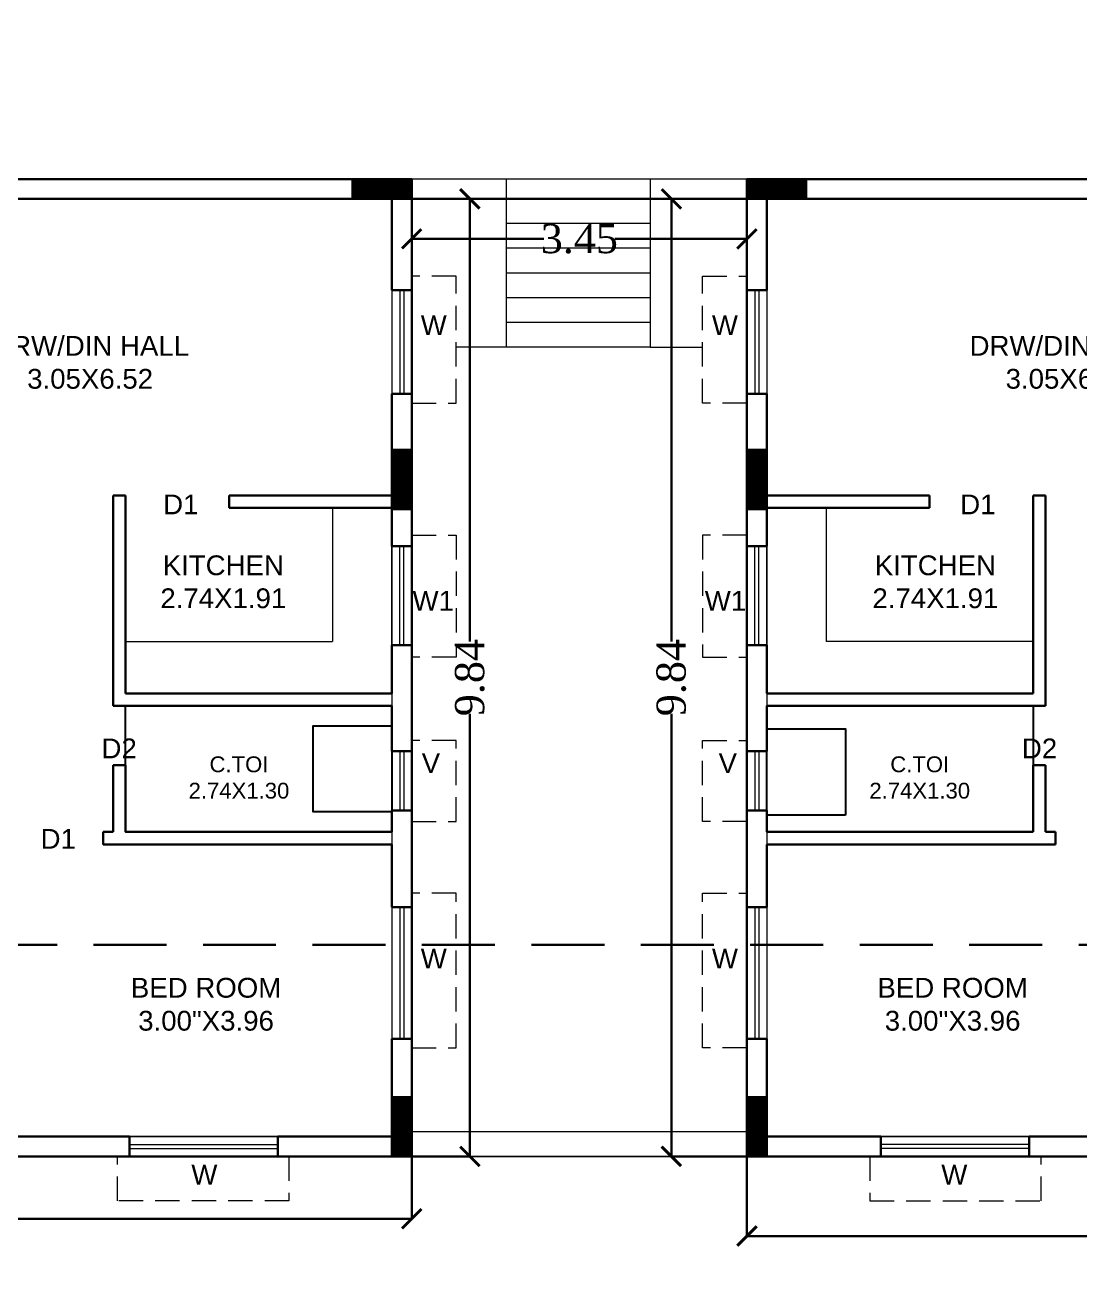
# Model space of a CAD drawing. Header units: metres. Extents: x 0 to 63445, y 32361 to 32804.
# Drawn here: x 63196.33 to 63207.17, y 32778.59 to 32791.53 of the extents above; entities that cross this region are included whole.
import ezdxf

# ---------------------------------------------------------------- set-up
doc = ezdxf.new("R2010")
doc.units = ezdxf.units.M
doc.header["$MEASUREMENT"] = 0
doc.header["$PDMODE"] = 34
doc.header["$PDSIZE"] = -10
for name, pattern in [('CONTINULUS', [0]), ('DASHED', [0.75, 0.5, -0.25]), ('DASHED2', [0.375, 0.25, -0.125])]:
    doc.linetypes.add(name, pattern=pattern)
doc.layers.get('0').update_dxf_attribs({"lineweight": 25})
doc.layers.add('BLK_1_FLR_0_BATH', color=3, linetype='Continuous', plot=False)
doc.layers.add('BLK_1_FLR_0_WATER_CLOSET', color=2, linetype='Continuous', plot=False)
for name, color, linetype, lineweight in [('BLK_1_FLR_0_BLT_UP_AREA', 14, 'DASHED', 9), ('BLK_1_FLR_0_BLT_UP_AREA_DEDUCT', 41, 'DASHED', 9), ('BLK_1_FLR_0_UNITFA', 7, 'Continuous', 0), ('colum', 1, 'Continuous', 30), ('COLUMN', 1, 'Continuous', 30), ('DIM', 56, 'Continuous', 20), ('elev', 252, 'Continuous', 20), ('STEPS', 114, 'Continuous', 20), ('TEXT-2', 65, 'Continuous', 18), ('wall', 7, 'Continuous', 30), ('window', 154, 'Continuous', 9)]:
    doc.layers.add(name, color=color, linetype=linetype, lineweight=lineweight)
doc.layers.add('text', color=65, linetype='Continuous')
doc.styles.add('AutoDCRFont', font='arial.ttf')
doc.styles.get("Standard").update_dxf_attribs({"font": 'arial.ttf', "height": 0.4})
doc.styles.add('TNR', font='times.ttf', dxfattribs={"height": 0.5})
doc.dimstyles.new('ARCHANA', dxfattribs={"dimscale": 0, "dimtxt": 0.5, "dimasz": 0.5, "dimexe": 0, "dimexo": 0, "dimgap": 0, "dimtad": 0, "dimzin": 0, "dimdsep": 46, "dimtxsty": 'TNR', "dimblk": 'ARCHTICK', "dimcen": 0.09, "dimclrd": 36, "dimclre": 36, "dimclrt": 7, "dimadec": 0, "dimazin": 0, "dimtfac": 1, "dimtofl": 0, "dimtmove": 0, "dimatfit": 3, "dimldrblk": 'ARCHTICK', "dimfxl": 1, "dimfrac": 2, "dimtolj": 1, "dimtzin": 0, "dimlwd": -1, "dimlwe": -1, "dimarcsym": 0})

# ---------------------------------------------------------------- blocks, each defined once
blk = doc.blocks.new('A$C7D115503')
at = {"layer": 'COLUMN', "ltscale": 3}
h = blk.add_hatch(dxfattribs=at)
h.set_pattern_fill('ANSI31', color=256, style=0)
h.paths.add_polyline_path([(-14.36, -11.59), (-6.36, -11.59), (-6.36, 12.41), (-14.36, 12.41)])
at = {"layer": 'COLUMN', "ltscale": 0.05}
for p, q in [((-14.36, 12.41), (-6.36, 12.41)), ((-14.36, 12.41), (-14.36, -11.59)), ((-6.36, 12.41), (-6.36, -11.59)), ((-6.36, -11.59), (-14.36, -11.59))]:
    blk.add_line(p, q, dxfattribs=at)
blk = doc.blocks.new('_ArchTick')
at = {"color": 0, "linetype": 'ByBlock', "const_width": 0.15}
blk.add_lwpolyline([(-0.5, -0.5), (0.5, 0.5)], dxfattribs=at)
blk = doc.blocks.new('*D183')
at = {"layer": 'Defpoints', "color": 0, "ltscale": 0.5, "transparency": 16777216}
for p in [(63184.36, 32779.911), (63200.304, 32779.911), (63200.304, 32779.271)]:
    blk.add_point(p, dxfattribs=at)
at = {"layer": 'wall', "color": 36, "ltscale": 0.5, "transparency": 16777216}
for p, q in [((63184.36, 32779.911), (63184.36, 32779.271)), ((63200.304, 32779.911), (63200.304, 32779.271)), ((63184.36, 32779.271), (63191.867, 32779.271)), ((63200.304, 32779.271), (63192.797, 32779.271))]:
    blk.add_line(p, q, dxfattribs=at)
at = {"layer": 'wall', "color": 36, "ltscale": 0.5, "transparency": 16777216, "xscale": 0.2, "yscale": 0.2, "zscale": 0.2, "rotation": 180}
blk.add_blockref('_ArchTick', (63184.36, 32779.271), dxfattribs=at)
at = {"layer": 'wall', "color": 36, "ltscale": 0.5, "transparency": 16777216, "xscale": 0.2, "yscale": 0.2, "zscale": 0.2}
blk.add_blockref('_ArchTick', (63200.304, 32779.271), dxfattribs=at)
at = {"layer": 'wall', "color": 7, "ltscale": 0.5, "transparency": 16777216, "insert": (63192.332, 32779.271), "char_height": 0.5, "attachment_point": 5, "style": 'TNR'}
blk.add_mtext('\\A1;{\\H0.6x;15.94}', dxfattribs=at)
blk = doc.blocks.new('*D184')
at = {"layer": 'Defpoints', "color": 0, "ltscale": 0.5, "transparency": 16777216}
for p in [(63200.304, 32789.75), (63200.902, 32789.75), (63200.304, 32779.912)]:
    blk.add_point(p, dxfattribs=at)
at = {"layer": 'wall', "color": 36, "ltscale": 0.5, "transparency": 16777216}
for p, q in [((63200.304, 32789.75), (63200.902, 32789.75)), ((63200.902, 32789.75), (63200.902, 32785.202)), ((63200.902, 32779.912), (63200.902, 32784.46)), ((63200.304, 32779.912), (63200.902, 32779.912))]:
    blk.add_line(p, q, dxfattribs=at)
at = {"layer": 'wall', "color": 36, "ltscale": 0.5, "transparency": 16777216, "xscale": 0.2, "yscale": 0.2, "zscale": 0.2}
for p, rotation in [((63200.902, 32789.75), 90), ((63200.902, 32779.912), 270)]:
    blk.add_blockref('_ArchTick', p, dxfattribs=dict(at, rotation=rotation))
at = {"layer": 'wall', "color": 7, "ltscale": 0.5, "transparency": 16777216, "insert": (63200.902, 32784.831), "char_height": 0.5, "attachment_point": 5, "rotation": 90, "style": 'TNR'}
blk.add_mtext('\\A1;{\\H0.6x;9.84}', dxfattribs=at)
blk = doc.blocks.new('*D185')
at = {"layer": 'Defpoints', "color": 0, "ltscale": 0.5, "transparency": 16777216}
for p in [(63200.304, 32789.75), (63203.75, 32789.75), (63200.304, 32789.339)]:
    blk.add_point(p, dxfattribs=at)
at = {"layer": 'wall', "color": 36, "ltscale": 0.5, "transparency": 16777216}
for p, q in [((63200.304, 32789.75), (63200.304, 32789.339)), ((63203.75, 32789.75), (63203.75, 32789.339)), ((63200.304, 32789.339), (63201.663, 32789.339)), ((63203.75, 32789.339), (63202.391, 32789.339))]:
    blk.add_line(p, q, dxfattribs=at)
at = {"layer": 'wall', "color": 36, "ltscale": 0.5, "transparency": 16777216, "xscale": 0.2, "yscale": 0.2, "zscale": 0.2, "rotation": 180}
blk.add_blockref('_ArchTick', (63200.304, 32789.339), dxfattribs=at)
at = {"layer": 'wall', "color": 36, "ltscale": 0.5, "transparency": 16777216, "xscale": 0.2, "yscale": 0.2, "zscale": 0.2}
blk.add_blockref('_ArchTick', (63203.75, 32789.339), dxfattribs=at)
at = {"layer": 'wall', "color": 7, "ltscale": 0.5, "transparency": 16777216, "insert": (63202.027, 32789.339), "char_height": 0.5, "attachment_point": 5, "style": 'TNR'}
blk.add_mtext('\\A1;{\\H0.6x;3.45}', dxfattribs=at)
blk = doc.blocks.new('*D186')
at = {"layer": 'Defpoints', "color": 0, "ltscale": 0.5, "transparency": 16777216}
for p in [(63203.75, 32789.75), (63202.973, 32779.912), (63203.75, 32779.912)]:
    blk.add_point(p, dxfattribs=at)
at = {"layer": 'wall', "color": 36, "ltscale": 0.5, "transparency": 16777216}
for p, q in [((63203.75, 32789.75), (63202.973, 32789.75)), ((63202.973, 32789.75), (63202.973, 32785.202)), ((63202.973, 32779.912), (63202.973, 32784.46)), ((63203.75, 32779.912), (63202.973, 32779.912))]:
    blk.add_line(p, q, dxfattribs=at)
at = {"layer": 'wall', "color": 36, "ltscale": 0.5, "transparency": 16777216, "xscale": 0.2, "yscale": 0.2, "zscale": 0.2}
for p, rotation in [((63202.973, 32789.75), 90), ((63202.973, 32779.912), 270)]:
    blk.add_blockref('_ArchTick', p, dxfattribs=dict(at, rotation=rotation))
at = {"layer": 'wall', "color": 7, "ltscale": 0.5, "transparency": 16777216, "insert": (63202.973, 32784.831), "char_height": 0.5, "attachment_point": 5, "rotation": 90, "style": 'TNR'}
blk.add_mtext('\\A1;{\\H0.6x;9.84}', dxfattribs=at)
blk = doc.blocks.new('*D187')
at = {"layer": 'Defpoints', "color": 0, "ltscale": 0.5, "transparency": 16777216}
for p in [(63203.75, 32779.912), (63219.694, 32779.912), (63219.694, 32779.094)]:
    blk.add_point(p, dxfattribs=at)
at = {"layer": 'wall', "color": 36, "ltscale": 0.5, "transparency": 16777216}
for p, q in [((63203.75, 32779.912), (63203.75, 32779.094)), ((63219.694, 32779.912), (63219.694, 32779.094)), ((63203.75, 32779.094), (63211.257, 32779.094)), ((63219.694, 32779.094), (63212.187, 32779.094))]:
    blk.add_line(p, q, dxfattribs=at)
at = {"layer": 'wall', "color": 36, "ltscale": 0.5, "transparency": 16777216, "xscale": 0.2, "yscale": 0.2, "zscale": 0.2, "rotation": 180}
blk.add_blockref('_ArchTick', (63203.75, 32779.094), dxfattribs=at)
at = {"layer": 'wall', "color": 36, "ltscale": 0.5, "transparency": 16777216, "xscale": 0.2, "yscale": 0.2, "zscale": 0.2}
blk.add_blockref('_ArchTick', (63219.694, 32779.094), dxfattribs=at)
at = {"layer": 'wall', "color": 7, "ltscale": 0.5, "transparency": 16777216, "insert": (63211.722, 32779.094), "char_height": 0.5, "attachment_point": 5, "style": 'TNR'}
blk.add_mtext('\\A1;{\\H0.6x;15.94}', dxfattribs=at)
blk = doc.blocks.new('*D900')
at = {"layer": 'Defpoints', "color": 0, "ltscale": 3, "transparency": 16777216}
for p in [(0.832, 32781.665), (63266.619, 32781.665), (0, 32768.914)]:
    blk.add_point(p, dxfattribs=at)
at = {"layer": 'DIM', "ltscale": 3, "transparency": 16777216}
for p, q in [((5.832, 32781.665), (0.832, 32781.665)), ((0.832, 32781.665), (0.832, 32775.684)), ((0.832, 32768.914), (0.832, 32774.895)), ((0, 32768.914), (0.832, 32768.914))]:
    blk.add_line(p, q, dxfattribs=at)
at = {"layer": 'DIM', "ltscale": 3, "transparency": 16777216, "xscale": 0.05, "yscale": 0.05, "zscale": 0.05}
for p, rotation in [((0.832, 32781.665), 90), ((0.832, 32768.914), 270)]:
    blk.add_blockref('_ArchTick', p, dxfattribs=dict(at, rotation=rotation))
at = {"layer": 'DIM', "color": 7, "ltscale": 3, "transparency": 16777216, "insert": (0.832, 32775.289), "char_height": 0.4, "attachment_point": 5, "rotation": 90}
blk.add_mtext('\\A1;{\\H0.6x;12.75}', dxfattribs=at)
blk = doc.blocks.new('*D905')
at = {"layer": 'Defpoints', "color": 0, "ltscale": 3, "transparency": 16777216}
for p in [(0.832, 32800.914), (63266.308, 32800.914), (0, 32788.163)]:
    blk.add_point(p, dxfattribs=at)
at = {"layer": 'DIM', "ltscale": 3, "transparency": 16777216}
for p, q in [((5.832, 32800.914), (0.832, 32800.914)), ((0.832, 32800.914), (0.832, 32794.933)), ((0.832, 32788.163), (0.832, 32794.144)), ((0, 32788.163), (0.832, 32788.163))]:
    blk.add_line(p, q, dxfattribs=at)
at = {"layer": 'DIM', "ltscale": 3, "transparency": 16777216, "xscale": 0.05, "yscale": 0.05, "zscale": 0.05}
for p, rotation in [((0.832, 32800.914), 90), ((0.832, 32788.163), 270)]:
    blk.add_blockref('_ArchTick', p, dxfattribs=dict(at, rotation=rotation))
at = {"layer": 'DIM', "color": 7, "ltscale": 3, "transparency": 16777216, "insert": (0.832, 32794.538), "char_height": 0.4, "attachment_point": 5, "rotation": 90}
blk.add_mtext('\\A1;{\\H0.6x;12.75}', dxfattribs=at)

msp = doc.modelspace()

# ---------------------------------------------------------------- linework, layer by layer
at = {"layer": 'BLK_1_FLR_0_BATH', "color": 3}
for points in [[(63200.101, 32783.2451), (63197.3615, 32783.2451), (63197.3615, 32784.5417), (63200.101, 32784.5417)], [(63206.6926, 32783.2451), (63203.9532, 32783.2451), (63203.9532, 32784.5417), (63206.6926, 32784.5417)]]:
    msp.add_lwpolyline(points, close=True, dxfattribs=at)
at = {"layer": 'BLK_1_FLR_0_BLT_UP_AREA', "color": 14, "linetype": 'CONTINULUS', "ltscale": 0.05}
msp.add_lwpolyline([(63233.1315, 32802.1289), (63170.8719, 32802.1289), (63170.8719, 32800.52), (63170.2622, 32800.52), (63170.2622, 32798.67), (63169.7526, 32798.67), (63169.7526, 32798.67), (63169.7526, 32792.2394), (63170.8719, 32792.2394), (63170.8719, 32789.8009), (63169.7526, 32789.8009), (63169.7526, 32786.5623), (63184.3347, 32786.5623), (63184.3347, 32781.5203), (63184.3347, 32781.5203), (63184.3347, 32779.9114), (63233.1315, 32779.9114)], dxfattribs=at)
at = {"layer": 'BLK_1_FLR_0_BLT_UP_AREA_DEDUCT', "color": 14, "linetype": 'Continuous'}
msp.add_lwpolyline([(63203.7499, 32779.9125), (63200.3042, 32779.9125), (63200.3042, 32789.7501), (63203.7499, 32789.7501)], close=True, dxfattribs=at)
at = {"layer": 'BLK_1_FLR_0_UNITFA', "color": 3, "ltscale": 0.5}
for points in [[(63192.4338, 32779.9887), (63192.4338, 32785.0764), (63193.5768, 32785.0764), (63193.5768, 32789.7501), (63200.101, 32789.7501), (63200.101, 32780.1157), (63196.0661, 32780.1157), (63196.0661, 32779.9887), (63192.4338, 32779.9887)], [(63211.6204, 32779.9887), (63211.6204, 32785.0764), (63210.4773, 32785.0764), (63210.4773, 32789.7501), (63203.9532, 32789.7501), (63203.9532, 32780.1157), (63207.9881, 32780.1157), (63207.9881, 32779.9887), (63211.6204, 32779.9887)]]:
    msp.add_lwpolyline(points, close=True, dxfattribs=at)
at = {"layer": 'BLK_1_FLR_0_WATER_CLOSET', "color": 3}
for points in [[(63200.101, 32783.4509), (63199.2923, 32783.4509), (63199.2923, 32784.3359), (63200.101, 32784.3359)], [(63204.7619, 32783.4194), (63203.9532, 32783.4194), (63203.9532, 32784.3043), (63204.7619, 32784.3043)]]:
    msp.add_lwpolyline(points, close=True, dxfattribs=at)
at = {"layer": 'colum', "linetype": 'DASHED2', "ltscale": 3}
msp.add_lwpolyline([(63167.7841, 32782.0871), (63236.3738, 32782.0871)], dxfattribs=at)
at = {"layer": 'elev', "ltscale": 0.05}
for p, q in [((63199.4914, 32786.575), (63199.4914, 32785.2034)), ((63204.5628, 32786.575), (63204.5628, 32785.2034)), ((63197.3615, 32785.2034), (63199.4914, 32785.2034)), ((63206.6926, 32785.2034), (63204.5628, 32785.2034))]:
    msp.add_line(p, q, dxfattribs=at)
at = {"layer": 'STEPS'}
for p, q in [((63203.7499, 32789.9533), (63200.3042, 32789.9533)), ((63201.2745, 32789.9533), (63201.2745, 32788.226)), ((63202.7542, 32789.9533), (63202.7542, 32788.226)), ((63203.7499, 32789.7501), (63200.3042, 32789.7501)), ((63202.7542, 32789.4961), (63201.2745, 32789.4961)), ((63202.7542, 32789.2421), (63201.2745, 32789.2421)), ((63202.7542, 32788.9881), (63201.2745, 32788.9881)), ((63202.7542, 32788.7341), (63201.2745, 32788.7341)), ((63202.7542, 32788.4801), (63201.2745, 32788.4801)), ((63201.2745, 32788.226), (63200.7614, 32788.226)), ((63202.7542, 32788.226), (63201.2745, 32788.226)), ((63202.7542, 32788.226), (63203.2927, 32788.226)), ((63200.3042, 32780.1665), (63203.7499, 32780.1665)), ((63200.3042, 32779.9125), (63203.7499, 32779.9125))]:
    msp.add_line(p, q, dxfattribs=at)
at = {"layer": 'wall', "ltscale": 0.5}
for p, q in [((63199.6946, 32789.9533), (63194.7922, 32789.9533)), ((63204.3596, 32789.9533), (63209.262, 32789.9533))]:
    msp.add_line(p, q, dxfattribs=at)
at = {"layer": 'wall', "ltscale": 0.05}
for p, q in [((63194.7922, 32789.7501), (63200.101, 32789.7501)), ((63200.101, 32789.7501), (63200.101, 32788.8121)), ((63200.3042, 32789.7501), (63200.3042, 32788.8121)), ((63203.7499, 32789.7501), (63203.7499, 32788.8121)), ((63203.9532, 32789.7501), (63203.9532, 32788.8121)), ((63209.262, 32789.7501), (63203.9532, 32789.7501)), ((63200.101, 32787.7452), (63200.101, 32786.702)), ((63200.3042, 32787.7452), (63200.3042, 32786.1815)), ((63203.7499, 32787.7452), (63203.7499, 32786.1815)), ((63203.9532, 32787.7452), (63203.9532, 32786.702)), ((63197.2345, 32786.702), (63197.2345, 32784.5417)), ((63197.2345, 32786.702), (63197.3615, 32786.702)), ((63197.3615, 32786.702), (63197.3615, 32784.6687)), ((63198.4283, 32786.702), (63198.4283, 32786.575)), ((63198.4283, 32786.702), (63200.101, 32786.702)), ((63205.6258, 32786.702), (63203.9532, 32786.702)), ((63205.6258, 32786.702), (63205.6258, 32786.575)), ((63206.6926, 32786.702), (63206.6926, 32784.6687)), ((63206.8196, 32786.702), (63206.6926, 32786.702)), ((63206.8196, 32786.702), (63206.8196, 32784.5417)), ((63198.4283, 32786.575), (63200.101, 32786.575)), ((63200.101, 32786.575), (63200.101, 32786.1815)), ((63203.9532, 32786.575), (63203.9532, 32786.1815)), ((63205.6258, 32786.575), (63203.9532, 32786.575)), ((63200.101, 32785.1655), (63200.101, 32784.6687)), ((63200.3042, 32785.1655), (63200.3042, 32784.0767)), ((63203.7499, 32785.1655), (63203.7499, 32784.0767)), ((63203.9532, 32785.1655), (63203.9532, 32784.6687)), ((63197.3615, 32784.6687), (63200.101, 32784.6687)), ((63206.6926, 32784.6687), (63203.9532, 32784.6687)), ((63197.2345, 32784.5417), (63200.101, 32784.5417)), ((63200.101, 32784.5417), (63200.101, 32784.0767)), ((63203.9532, 32784.5417), (63203.9532, 32784.0767)), ((63206.8196, 32784.5417), (63203.9532, 32784.5417)), ((63197.2345, 32783.9321), (63197.3615, 32783.9321)), ((63197.2345, 32783.9321), (63197.2345, 32783.2451)), ((63197.3615, 32783.9321), (63197.3615, 32783.2451)), ((63206.8196, 32783.9321), (63206.6926, 32783.9321)), ((63206.6926, 32783.9321), (63206.6926, 32783.2451)), ((63206.8196, 32783.9321), (63206.8196, 32783.2451)), ((63200.101, 32783.4671), (63200.101, 32783.2451)), ((63200.3042, 32783.4671), (63200.3042, 32782.4736)), ((63203.7499, 32783.4671), (63203.7499, 32782.4736)), ((63203.9532, 32783.4671), (63203.9532, 32783.2451)), ((63197.1329, 32783.2451), (63197.2345, 32783.2451)), ((63197.1329, 32783.2451), (63197.1329, 32783.1181)), ((63197.3615, 32783.2451), (63200.101, 32783.2451)), ((63197.3615, 32783.2451), (63200.101, 32783.2451)), ((63206.6926, 32783.2451), (63203.9532, 32783.2451)), ((63206.6926, 32783.2451), (63203.9532, 32783.2451)), ((63206.9212, 32783.2451), (63206.8196, 32783.2451)), ((63206.9212, 32783.2451), (63206.9212, 32783.1181)), ((63197.1329, 32783.1181), (63200.101, 32783.1181)), ((63197.2345, 32783.1181), (63200.101, 32783.1181)), ((63200.101, 32783.1181), (63200.101, 32782.4736)), ((63203.9532, 32783.1181), (63203.9532, 32782.4736)), ((63206.8196, 32783.1181), (63203.9532, 32783.1181)), ((63206.9212, 32783.1181), (63203.9532, 32783.1181)), ((63200.101, 32781.1199), (63200.101, 32780.1157)), ((63200.3042, 32781.1199), (63200.3042, 32779.9125)), ((63203.7499, 32781.1199), (63203.7499, 32779.9125)), ((63203.9532, 32781.1199), (63203.9532, 32780.1157)), ((63196.1423, 32780.1157), (63197.4045, 32780.1157)), ((63198.9285, 32780.1157), (63200.101, 32780.1157)), ((63198.9285, 32780.1157), (63198.9285, 32780.103)), ((63205.1256, 32780.1157), (63203.9532, 32780.1157)), ((63205.1256, 32780.1157), (63205.1256, 32780.103)), ((63207.9119, 32780.1157), (63206.6496, 32780.1157)), ((63196.1423, 32779.9125), (63197.4045, 32779.9125)), ((63198.9285, 32779.9125), (63200.3042, 32779.9125)), ((63205.1256, 32779.9125), (63203.7499, 32779.9125)), ((63207.9119, 32779.9125), (63206.6496, 32779.9125))]:
    msp.add_line(p, q, dxfattribs=at)
at = {"layer": 'wall', "ltscale": 3}
for p, q in [((63200.101, 32788.8121), (63200.3042, 32788.8121)), ((63203.9532, 32788.8121), (63203.7499, 32788.8121)), ((63200.101, 32787.7452), (63200.3042, 32787.7452)), ((63203.9532, 32787.7452), (63203.7499, 32787.7452)), ((63200.3042, 32786.1815), (63200.101, 32786.1815)), ((63203.7499, 32786.1815), (63203.9532, 32786.1815)), ((63200.3042, 32785.1655), (63200.101, 32785.1655)), ((63203.7499, 32785.1655), (63203.9532, 32785.1655)), ((63200.101, 32784.0767), (63200.3042, 32784.0767)), ((63203.9532, 32784.0767), (63203.7499, 32784.0767)), ((63200.101, 32783.4671), (63200.3042, 32783.4671)), ((63203.9532, 32783.4671), (63203.7499, 32783.4671)), ((63200.101, 32782.4736), (63200.3042, 32782.4736)), ((63203.9532, 32782.4736), (63203.7499, 32782.4736)), ((63200.101, 32781.1199), (63200.3042, 32781.1199)), ((63203.9532, 32781.1199), (63203.7499, 32781.1199)), ((63197.4045, 32779.9125), (63197.4045, 32780.1157)), ((63198.9285, 32779.9125), (63198.9285, 32780.1157)), ((63205.1256, 32779.9125), (63205.1256, 32780.1157)), ((63206.6496, 32779.9125), (63206.6496, 32780.1157))]:
    msp.add_line(p, q, dxfattribs=at)
at = {"layer": 'wall', "ltscale": 0.1}
for p, q in [((63200.101, 32784.0767), (63200.101, 32784.1344)), ((63203.9532, 32784.0767), (63203.9532, 32784.1344))]:
    msp.add_line(p, q, dxfattribs=at)
at = {"layer": 'wall', "ltscale": 0.5}
msp.add_lwpolyline([(63219.694, 32779.9114), (63203.7499, 32779.9125), (63203.7499, 32789.7501), (63200.3042, 32789.7501), (63200.3042, 32779.9114), (63184.3601, 32779.9114), (63184.3601, 32789.7501), (63181.2116, 32789.7501)], dxfattribs=at)
at = {"layer": 'window'}
for p, q in [((63200.101, 32788.8121), (63200.101, 32787.7452)), ((63200.1809, 32788.8068), (63200.1809, 32787.7462)), ((63200.2242, 32788.8068), (63200.2243, 32787.7462)), ((63200.3042, 32788.8068), (63200.3042, 32787.7462)), ((63203.7499, 32788.8068), (63203.7499, 32787.7462)), ((63203.8299, 32788.8068), (63203.8299, 32787.7462)), ((63203.8732, 32788.8068), (63203.8732, 32787.7462)), ((63203.9532, 32788.8121), (63203.9532, 32787.7452)), ((63200.101, 32785.1655), (63200.101, 32786.1815)), ((63200.1809, 32785.1655), (63200.1809, 32786.1815)), ((63200.2242, 32785.1655), (63200.2242, 32786.1815)), ((63200.3042, 32785.1655), (63200.3042, 32786.1815)), ((63203.7499, 32785.1655), (63203.7499, 32786.1815)), ((63203.8299, 32785.1655), (63203.8299, 32786.1815)), ((63203.8732, 32785.1655), (63203.8732, 32786.1815)), ((63203.9532, 32785.1655), (63203.9532, 32786.1815)), ((63200.101, 32784.0767), (63200.1009, 32783.4671)), ((63200.181, 32784.0767), (63200.1809, 32783.4671)), ((63200.2243, 32784.0767), (63200.2243, 32783.4671)), ((63200.3042, 32784.0767), (63200.3041, 32783.4671)), ((63203.7499, 32784.0767), (63203.75, 32783.4671)), ((63203.8298, 32784.0767), (63203.8299, 32783.4671)), ((63203.8732, 32784.0767), (63203.8732, 32783.4671)), ((63203.9532, 32784.0767), (63203.9532, 32783.4671)), ((63200.101, 32783.468), (63200.101, 32783.4671)), ((63200.181, 32783.468), (63200.181, 32783.4671)), ((63200.2243, 32783.468), (63200.2243, 32783.4671)), ((63200.3042, 32783.468), (63200.3042, 32783.4671)), ((63203.7499, 32783.468), (63203.7499, 32783.4671)), ((63203.8298, 32783.468), (63203.8298, 32783.4671)), ((63203.8732, 32783.468), (63203.8732, 32783.4671)), ((63203.9532, 32783.468), (63203.9532, 32783.4671)), ((63200.101, 32782.4736), (63200.101, 32781.1199)), ((63200.1809, 32782.4736), (63200.1809, 32781.1199)), ((63200.2243, 32782.4736), (63200.2243, 32781.1199)), ((63200.3042, 32782.4736), (63200.3042, 32781.1199)), ((63203.7499, 32782.4736), (63203.7499, 32781.1199)), ((63203.8299, 32782.4736), (63203.8299, 32781.1199)), ((63203.8732, 32782.4736), (63203.8732, 32781.1199)), ((63203.9532, 32782.4736), (63203.9532, 32781.1199)), ((63197.4045, 32780.1157), (63198.9276, 32780.1157)), ((63206.6496, 32780.1157), (63205.1265, 32780.1157)), ((63197.4045, 32780.0357), (63198.9276, 32780.0357)), ((63197.4045, 32779.9924), (63198.9276, 32779.9924)), ((63206.6496, 32780.0357), (63205.1265, 32780.0357)), ((63206.6496, 32779.9924), (63205.1265, 32779.9924)), ((63197.4045, 32779.9125), (63198.9276, 32779.9125)), ((63206.6496, 32779.9125), (63205.1265, 32779.9125))]:
    msp.add_line(p, q, dxfattribs=at)
at = {"layer": 'window', "color": 8, "linetype": 'DASHED2'}
for points in [[(63200.3042, 32787.6515), (63200.7614, 32787.6515), (63200.7614, 32788.9564), (63200.3042, 32788.9564)], [(63203.7499, 32787.6515), (63203.2927, 32787.6515), (63203.2927, 32788.9564), (63203.7499, 32788.9564)], [(63200.3042, 32786.2958), (63200.7614, 32786.2958), (63200.7614, 32785.0417), (63200.3042, 32785.0417)], [(63203.7499, 32786.2958), (63203.2927, 32786.2958), (63203.2927, 32785.0417), (63203.7499, 32785.0417)], [(63200.3042, 32783.3519), (63200.7614, 32783.3519), (63200.7614, 32784.1859), (63200.3042, 32784.1859)], [(63203.7499, 32783.3519), (63203.2927, 32783.3519), (63203.2927, 32784.1859), (63203.7499, 32784.1859)], [(63200.3042, 32781.0262), (63200.7614, 32781.0262), (63200.7614, 32782.6179), (63200.3042, 32782.6179)], [(63203.7499, 32781.0262), (63203.2927, 32781.0262), (63203.2927, 32782.6179), (63203.7499, 32782.6179)], [(63199.0428, 32779.9125), (63199.0428, 32779.4553), (63197.2806, 32779.4553), (63197.2806, 32779.9125)], [(63205.0114, 32779.9125), (63205.0114, 32779.4553), (63206.7735, 32779.4553), (63206.7735, 32779.9125)]]:
    msp.add_lwpolyline(points, dxfattribs=at)

# ---------------------------------------------------------------- block references
at = {"layer": 'COLUMN', "ltscale": 0.05, "yscale": 0.025400733691282, "zscale": 0.025400733691282}
for p, xscale, rotation in [((63199.9888, 32790.1149), -0.025400733691282, 270), ((63204.0653, 32790.1149), 0.025400733691282, 90)]:
    msp.add_blockref('A$C7D115503', p, dxfattribs=dict(at, xscale=xscale, rotation=rotation))
for p, xscale in [((63199.9394, 32786.8566), -0.025400733691282), ((63204.1148, 32786.8566), 0.025400733691282), ((63199.9394, 32780.2068), -0.025400733691282), ((63204.1148, 32780.2068), 0.025400733691282)]:
    msp.add_blockref('A$C7D115503', p, dxfattribs=dict(at, xscale=xscale))

# ---------------------------------------------------------------- texts
at = {"layer": 'text'}
for s, insert, char_height, width, attachment_point in [('\\pxqc;DRW/DIN HALL\\P3.05X6.52', (63199.793, 32787.7968), 0.203206, 5.588511, 9), ('\\pxqc;DRW/DIN HALL\\P3.05X6.52', (63204.2611, 32787.7968), 0.203206, 5.588511, 7), ('\\pxqc;D1', (63194.9969, 32786.7123), 0.20321, 5.867919, 1), ('\\pxqc;D1', (63209.0572, 32786.7123), 0.20321, 5.867919, 3), ('\\pxqc;KITCHEN\\P2.74X1.91', (63201.1619, 32785.5419), 0.203206, 5.588511, 9), ('\\pxqc;KITCHEN\\P2.74X1.91', (63202.8922, 32785.5419), 0.203206, 5.588511, 7), ('\\pxqc;D2', (63194.3632, 32784.2053), 0.20321, 5.867919, 1), ('\\pxqc;D2', (63209.6909, 32784.2053), 0.20321, 5.867919, 3), ('\\pxqc;C.TOI\\P2.74X1.30', (63200.7614, 32783.586), 0.162565, 4.465728, 9), ('\\pxqc;C.TOI\\P2.74X1.30', (63203.2927, 32783.586), 0.162565, 4.465728, 7), ('\\pxqc;D1', (63193.7371, 32783.2762), 0.20321, 5.867919, 1), ('\\pxqc;BED ROOM\\P3.00"X3.96', (63200.9847, 32781.2012), 0.203206, 5.588511, 9), ('\\pxqc;BED ROOM\\P3.00"X3.96', (63203.0694, 32781.2012), 0.203206, 5.588511, 7)]:
    msp.add_mtext(s, dxfattribs=dict(at, insert=insert, char_height=char_height, width=width, attachment_point=attachment_point))
at = {"layer": 'TEXT-2', "width": 0.183842, "style": 'AutoDCRFont'}
for s, insert, char_height, attachment_point in [('W', (63200.3968, 32788.3516), 0.2032, 7), ('W', (63203.6573, 32788.3516), 0.2032, 9), ('W1', (63200.3123, 32785.5192), 0.20321, 7), ('W1', (63203.7418, 32785.5192), 0.20321, 9), ('V', (63200.4067, 32783.8507), 0.2032, 7), ('V', (63203.6474, 32783.8507), 0.2032, 9), ('W', (63200.3968, 32781.8435), 0.2032, 7), ('W', (63203.6573, 32781.8435), 0.2032, 9), ('W', (63198.039, 32779.6227), 0.2032, 7), ('W', (63206.0151, 32779.6227), 0.2032, 9)]:
    msp.add_mtext(s, dxfattribs=dict(at, insert=insert, char_height=char_height, attachment_point=attachment_point))

# ---------------------------------------------------------------- dimensions: what is measured, and where the dimension line sits
at = {"layer": 'DIM', "ltscale": 3}
for base, p1, p2, picture, middle in [((0.8318, 32800.9139), (0, 32788.1627), (63266.3084, 32800.9139), '*D905', (0.8318, 32794.5383)), ((0.8318, 32781.6651), (0, 32768.9139), (63266.6191, 32781.6651), '*D900', (0.8318, 32775.2895))]:
    dim = msp.add_linear_dim(base=base, p1=p1, p2=p2, angle=90, text='{\\H0.6x;<>}', dimstyle='ARCHANA', override={"dimscale": 1, "dimtxt": 0.278, "dimasz": 0.05, "dimtxsty": 'Standard', "dimclrd": 256, "dimclre": 256, "dimfxl": 5, "dimfxlon": 1, "dimarcsym": 1}, dxfattribs=at)
    dim.commit()
    dim.dimension.update_dxf_attribs({"geometry": picture, "text_midpoint": middle})
at = {"layer": 'wall', "ltscale": 0.5}
for base, p1, p2, picture, middle in [((63200.9019, 32789.7501), (63200.3042, 32779.9125), (63200.3042, 32789.7501), '*D184', (63200.9019, 32784.8313)), ((63202.9732, 32779.9125), (63203.7499, 32789.7501), (63203.7499, 32779.9125), '*D186', (63202.9732, 32784.8313))]:
    dim = msp.add_linear_dim(base=base, p1=p1, p2=p2, angle=270, text='{\\H0.6x;<>}', dimstyle='ARCHANA', override={"dimscale": 1, "dimtxt": 0.3, "dimasz": 0.2, "dimfxl": 6, "dimarcsym": 1}, dxfattribs=at)
    dim.commit()
    dim.dimension.update_dxf_attribs({"geometry": picture, "text_midpoint": middle})
for base, p1, p2, picture, middle in [((63200.3042, 32789.3388), (63203.7499, 32789.7501), (63200.3042, 32789.7501), '*D185', (63202.0271, 32789.3388)), ((63200.3042, 32779.271), (63184.3601, 32779.9114), (63200.3042, 32779.9114), '*D183', (63192.3322, 32779.271)), ((63219.694, 32779.0943), (63203.7499, 32779.9125), (63219.694, 32779.9125), '*D187', (63211.722, 32779.0943))]:
    dim = msp.add_linear_dim(base=base, p1=p1, p2=p2, text='{\\H0.6x;<>}', dimstyle='ARCHANA', override={"dimscale": 1, "dimtxt": 0.3, "dimasz": 0.2, "dimfxl": 6, "dimarcsym": 1}, dxfattribs=at)
    dim.commit()
    dim.dimension.update_dxf_attribs({"geometry": picture, "text_midpoint": middle})

doc.saveas('drawing.dxf')
